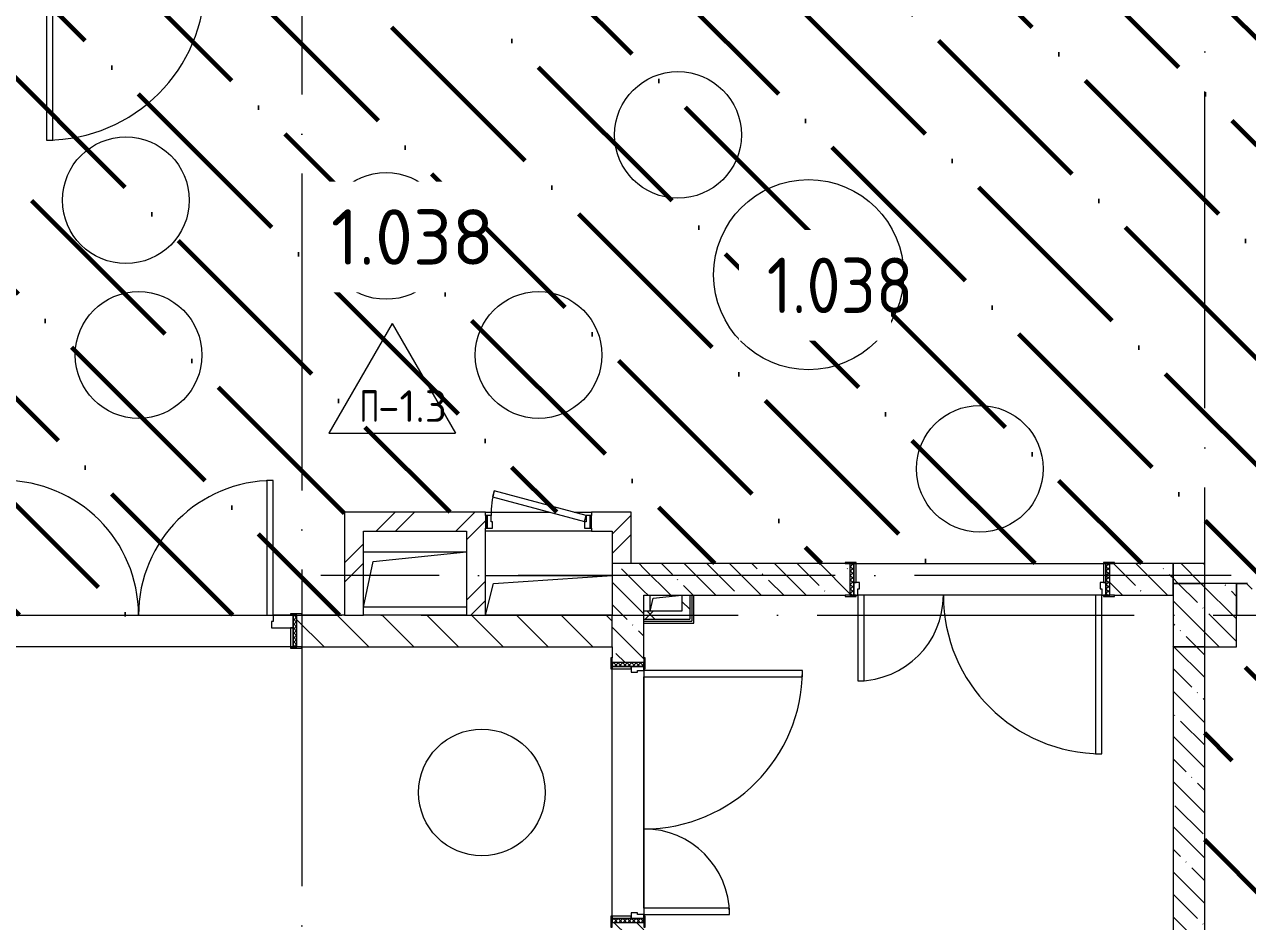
# Model space of a CAD drawing. Header units: millimetres. Extents: x -68946 to 288321, y -402657 to 324925.
# Drawn here: x 109738 to 117458, y 33840 to 39505 of the extents above; entities that cross this region are included whole.
import ezdxf

# ---------------------------------------------------------------- set-up
doc = ezdxf.new("R2010")
doc.units = ezdxf.units.MM
doc.linetypes.add('ADSK_Линия сетки', pattern=[2500, 2000, -250, 0, -250])
for name, color, linetype, lineweight in [('3.4) ПТ-2.15    4 вып', 200, 'Continuous', 60), ('A-AREA-____-IDEN', 250, 'Continuous', 9), ('A-DETL-GENF-OTLN', 250, 'Continuous', 5), ('A-DOOR-____-IDEN', 31, 'Continuous', 9), ('A-DOOR-____-MCUT', 250, 'Continuous', 5), ('A-DOOR-____-OTLN', 250, 'Continuous', 5), ('A-DOOR-FRAM-MCUT', 31, 'Continuous', 5), ('A-DOOR-FRAM-OTLN', 31, 'Continuous', 5), ('A-FLOR-____-IDEN', 11, 'Continuous', 9), ('A-FLOR-____-OTLN', 192, 'Continuous', 9), ('A-GLAZ-____-OTLN', 250, 'Continuous', 5), ('A-WALL-____-MCUT', 250, 'Continuous', 13), ('A-WALL-____-PATT', 250, 'Continuous', 13), ('A-WALL-FNSH-MCUT', 250, 'Continuous', 13), ('I-WALL-____-OTLN', 250, 'Continuous', 9), ('S-COLS-____-MCUT', 250, 'Continuous', 25), ('S-COLS-____-OTLN', 250, 'Continuous', 9), ('S-GRID-____-OTLN', 250, 'Continuous', 9)]:
    doc.layers.add(name, color=color, linetype=linetype, lineweight=lineweight)
doc.styles.add('ISOCPEUR_1', font='isocpeur.ttf', dxfattribs={"width": 0.9, "height": 250})
doc.styles.add('ISOCPEUR_2', font='isocpeur.ttf', dxfattribs={"height": 160})
doc.styles.add('ISOCPEUR_6', font='isocpeur.ttf', dxfattribs={"height": 3.5})
pattern_1 = [(135, (12287.91, -0.0006), (-141.42136, -141.42136), [])]
pattern_2 = [(135, (12287.91, -0.0006), (-142.5612, -142.5612), []), (135, (12430.48, -0.0006), (-142.5612, -142.5612), [252.016, -50.403, 3.353, -47.05])]
pattern_3 = [(135, (1481.41, 164.685), (-14.14214, -14.14214), []), (225, (1481.41, 164.685), (14.14214, -14.14214), [])]
pattern_4 = [(45, (-641.384, 164.685), (-14.1421, 14.1421), []), (135, (-641.384, 164.685), (-14.1421, -14.1421), [])]
pattern_5 = [(45, (12287.9, -0.0006), (-251.4472, 251.4472), []), (45, (12287.9, 381), (-251.4472, 251.4472), [])]
pattern_6 = [(45, (12287.91, -0.0006), (-141.42136, 141.42136), []), (135, (12287.91, -0.0006), (-141.42136, -141.42136), [])]

# ---------------------------------------------------------------- blocks, each defined once
blk = doc.blocks.new('Дверь_СКБ_1Ст_Внутренняя - Д-8л_1100x2100h_Комната инструктора-41874344-АР1_Маркировочный план 1 этажа С2и3')
at = {"layer": 'A-DOOR-____-OTLN'}
h = blk.add_hatch(dxfattribs=at)
h.set_pattern_fill('FP_14', color=256, style=0, pattern_type=2)
h.set_pattern_definition([(135, (1751.41, 164.685), (-14.14214, -14.14214), []), (225, (1751.41, 164.685), (14.14214, -14.14214), [])])
h.paths.add_polyline_path([(562.5, 100), (537.5, 100), (537.5, -100), (562.5, -100)])
at = {"layer": 'A-DOOR-FRAM-OTLN'}
h = blk.add_hatch(dxfattribs=at)
h.set_pattern_fill('FP_15', color=256, style=0, pattern_type=2)
h.set_pattern_definition([(45, (-371.384, 164.685), (-14.1421, 14.1421), []), (135, (-371.384, 164.685), (-14.1421, -14.1421), [])])
h.paths.add_polyline_path([(-512.5, 100), (-537.5, 100), (-537.5, -100), (-512.5, -100), (-512.5, -95.5)])
at = {"layer": 'A-DOOR-____-MCUT'}
for p, q in [((512.5, 1100), (472.5, 1100)), ((472.5, 1100), (472.5, 100)), ((512.5, 100), (512.5, 1100)), ((472.5, 100), (512.5, 100))]:
    blk.add_line(p, q, dxfattribs=at)
at = {"layer": 'A-DOOR-____-OTLN'}
blk.add_arc((512.5, 100), 1000, 90, 180, dxfattribs=at)
at = {"layer": 'A-DOOR-FRAM-MCUT'}
for p, q in [((-497.5, 108), (-567.5, 108)), ((-567.5, 108), (-567.5, 100)), ((-567.5, 100), (-497.5, 100)), ((-512.5, 100), (-537.5, 100)), ((-537.5, 100), (-537.5, -100)), ((-487.5, 100), (-512.5, 100)), ((-512.5, 100), (-512.5, 20)), ((-512.5, -100), (-512.5, 100)), ((-497.5, 100), (-512.5, 100)), ((-512.5, 100), (-512.5, 99)), ((-512.5, 99), (-497.5, 99)), ((-497.5, 100), (-497.5, 108)), ((-497.5, 99), (-497.5, 100)), ((-487.5, 60), (-487.5, 100)), ((512.5, 100), (512.5, 60)), ((537.5, 100), (512.5, 100)), ((592.5, 108), (522.5, 108)), ((522.5, 108), (522.5, 100)), ((537.5, 100), (522.5, 100)), ((522.5, 100), (522.5, 99)), ((522.5, 100), (592.5, 100)), ((522.5, 99), (537.5, 99)), ((537.5, 20), (537.5, 100)), ((562.5, 100), (537.5, 100)), ((537.5, 100), (537.5, -100)), ((537.5, 99), (537.5, 100)), ((562.5, -100), (562.5, 100)), ((592.5, 100), (592.5, 108)), ((-512.5, 20), (-477.5, 20)), ((-497.5, 20), (-512.5, 20)), ((-512.5, 20), (-512.5, -100)), ((-497.5, -100), (-497.5, 20)), ((-477.5, 60), (-487.5, 60)), ((-477.5, 20), (-477.5, 60)), ((512.5, 60), (502.5, 60)), ((502.5, 60), (502.5, 20)), ((502.5, 20), (537.5, 20)), ((537.5, 20), (522.5, 20)), ((522.5, 20), (522.5, -100)), ((537.5, -100), (537.5, 20)), ((-497.5, -100), (-567.5, -100)), ((-567.5, -100), (-567.5, -108)), ((-567.5, -108), (-497.5, -108)), ((-537.5, -100), (-512.5, -100)), ((-512.5, -100), (-497.5, -100)), ((-497.5, -108), (-497.5, -100)), ((522.5, -100), (537.5, -100)), ((592.5, -100), (522.5, -100)), ((522.5, -100), (522.5, -108)), ((522.5, -108), (592.5, -108)), ((537.5, -100), (562.5, -100)), ((592.5, -108), (592.5, -100))]:
    blk.add_line(p, q, dxfattribs=at)
blk = doc.blocks.new('Дверь_СКБ_2Ст_Внутренняя1 - Н_Д-1_2_1640x2100h_ЛК-42478933-АР1_Маркировочный план 1 этажа С2и3')
at = {"layer": 'A-DOOR-____-OTLN'}
h = blk.add_hatch(dxfattribs=at)
h.set_pattern_fill('FP_48', color=256, style=0, pattern_type=2)
h.set_pattern_definition(pattern_3)
h.paths.add_polyline_path([(832.5, 100), (807.5, 100), (807.5, -100), (832.5, -100)])
at = {"layer": 'A-DOOR-FRAM-OTLN'}
h = blk.add_hatch(dxfattribs=at)
h.set_pattern_fill('FP_49', color=256, style=0, pattern_type=2)
h.set_pattern_definition(pattern_4)
h.paths.add_polyline_path([(-782.5, 100), (-807.5, 100), (-807.5, -100), (-782.5, -100), (-782.5, -97)])
at = {"layer": 'A-DOOR-____-MCUT'}
for p, q in [((-757.5, 1100), (-757.5, 100)), ((-717.5, 1100), (-757.5, 1100)), ((-717.5, 100), (-717.5, 1100)), ((782.5, 640), (742.5, 640)), ((742.5, 640), (742.5, 100)), ((782.5, 100), (782.5, 640)), ((-757.5, 100), (-717.5, 100)), ((742.5, 100), (782.5, 100))]:
    blk.add_line(p, q, dxfattribs=at)
at = {"layer": 'A-DOOR-____-OTLN'}
for centre, radius, start, end in [((-757.5, 100), 1000, 0, 90), ((782.5, 100), 540, 90, 180)]:
    blk.add_arc(centre, radius, start, end, dxfattribs=at)
at = {"layer": 'A-DOOR-FRAM-MCUT'}
for p, q in [((-767.5, 108), (-837.5, 108)), ((-837.5, 108), (-837.5, 100)), ((-837.5, 100), (-767.5, 100)), ((-782.5, 100), (-807.5, 100)), ((-807.5, 100), (-807.5, -100)), ((-757.5, 100), (-782.5, 100)), ((-782.5, 100), (-782.5, 20)), ((-782.5, -100), (-782.5, 100)), ((-767.5, 100), (-782.5, 100)), ((-782.5, 100), (-782.5, 99)), ((-782.5, 99), (-767.5, 99)), ((-767.5, 100), (-767.5, 108)), ((-767.5, 99), (-767.5, 100)), ((-757.5, 60), (-757.5, 100)), ((782.5, 100), (782.5, 60)), ((807.5, 100), (782.5, 100)), ((862.5, 108), (792.5, 108)), ((792.5, 108), (792.5, 100)), ((807.5, 100), (792.5, 100)), ((792.5, 100), (792.5, 99)), ((792.5, 100), (862.5, 100)), ((792.5, 99), (807.5, 99)), ((807.5, 20), (807.5, 100)), ((832.5, 100), (807.5, 100)), ((807.5, 100), (807.5, -100)), ((807.5, 99), (807.5, 100)), ((832.5, -100), (832.5, 100)), ((862.5, 100), (862.5, 108)), ((-782.5, 20), (-747.5, 20)), ((-767.5, 20), (-782.5, 20)), ((-782.5, 20), (-782.5, -100)), ((-767.5, -100), (-767.5, 20)), ((-747.5, 60), (-757.5, 60)), ((-747.5, 20), (-747.5, 60)), ((782.5, 60), (772.5, 60)), ((772.5, 60), (772.5, 20)), ((772.5, 20), (807.5, 20)), ((807.5, 20), (792.5, 20)), ((792.5, 20), (792.5, -100)), ((807.5, -100), (807.5, 20)), ((-767.5, -100), (-837.5, -100)), ((-837.5, -100), (-837.5, -108)), ((-837.5, -108), (-767.5, -108)), ((-807.5, -100), (-782.5, -100)), ((-782.5, -100), (-767.5, -100)), ((-767.5, -108), (-767.5, -100)), ((792.5, -100), (807.5, -100)), ((862.5, -100), (792.5, -100)), ((792.5, -100), (792.5, -108)), ((792.5, -108), (862.5, -108)), ((807.5, -100), (832.5, -100)), ((862.5, -108), (862.5, -100))]:
    blk.add_line(p, q, dxfattribs=at)
blk = doc.blocks.new('Дверь_СКБ_2Ст_Внутренняя1 - Н_ВВ-4_1_2000x2600h_Фрамуга сверху-42037733-АР1_Маркировочный план 1 этажа С2и3')
at = {"layer": 'A-DOOR-____-OTLN'}
h = blk.add_hatch(dxfattribs=at)
h.set_pattern_fill('FP_17', color=256, style=0, pattern_type=2)
h.set_pattern_definition([(135, (1301.41, 164.685), (-14.1421, -14.1421), []), (225, (1301.41, 164.685), (14.1421, -14.1421), [])])
h.paths.add_polyline_path([(1012.5, -100), (1012.5, 100), (987.5, 100), (987.5, -100), (1012.5, -100)])
at = {"layer": 'A-DOOR-FRAM-OTLN'}
h = blk.add_hatch(dxfattribs=at)
h.set_pattern_fill('FP_18', color=256, style=0, pattern_type=2)
h.set_pattern_definition([(45, (-821.384, 164.685), (-14.1421, 14.1421), []), (135, (-821.384, 164.685), (-14.1421, -14.1421), [])])
h.paths.add_polyline_path([(-962.5, -100), (-962.5, 100), (-987.5, 100), (-987.5, -100)])
at = {"layer": 'A-DOOR-____-MCUT'}
for p, q in [((-837.5, 950), (-837.5, 100)), ((-797.5, 950), (-837.5, 950)), ((-797.5, 100), (-797.5, 950)), ((862.5, 950), (822.5, 950)), ((822.5, 950), (822.5, 100)), ((862.5, 100), (862.5, 950)), ((-837.5, 100), (-797.5, 100)), ((822.5, 100), (862.5, 100))]:
    blk.add_line(p, q, dxfattribs=at)
at = {"layer": 'A-DOOR-____-OTLN'}
for centre, start, end in [((-837.5, 100), 0, 90), ((862.5, 100), 90, 180)]:
    blk.add_arc(centre, 850, start, end, dxfattribs=at)
at = {"layer": 'A-DOOR-FRAM-MCUT'}
for p, q in [((-947.5, 108), (-1017.5, 108)), ((-1017.5, 108), (-1017.5, 100)), ((-1017.5, 100), (-947.5, 100)), ((-962.5, 100), (-987.5, 100)), ((-987.5, 100), (-987.5, -100)), ((-837.5, 100), (-962.5, 100)), ((-962.5, 100), (-962.5, 20)), ((-962.5, -100), (-962.5, 100)), ((-947.5, 100), (-962.5, 100)), ((-962.5, 100), (-962.5, 99)), ((-962.5, 99), (-947.5, 99)), ((-947.5, 100), (-947.5, 108)), ((-947.5, 99), (-947.5, 100)), ((-837.5, 60), (-837.5, 100)), ((862.5, 100), (862.5, 60)), ((987.5, 100), (862.5, 100)), ((1042.5, 108), (972.5, 108)), ((972.5, 108), (972.5, 100)), ((987.5, 100), (972.5, 100)), ((972.5, 100), (972.5, 99)), ((972.5, 100), (1042.5, 100)), ((972.5, 99), (987.5, 99)), ((987.5, 20), (987.5, 100)), ((1012.5, 100), (987.5, 100)), ((987.5, 100), (987.5, -100)), ((987.5, 99), (987.5, 100)), ((1012.5, -100), (1012.5, 100)), ((1042.5, 100), (1042.5, 108)), ((-962.5, 20), (-827.5, 20)), ((-947.5, 20), (-962.5, 20)), ((-962.5, 20), (-962.5, -100)), ((-947.5, -100), (-947.5, 20)), ((-827.5, 60), (-837.5, 60)), ((-827.5, 20), (-827.5, 60)), ((862.5, 60), (852.5, 60)), ((852.5, 60), (852.5, 20)), ((852.5, 20), (987.5, 20)), ((987.5, 20), (972.5, 20)), ((972.5, 20), (972.5, -100)), ((987.5, -100), (987.5, 20)), ((-947.5, -100), (-1017.5, -100)), ((-1017.5, -100), (-1017.5, -108)), ((-1017.5, -108), (-947.5, -108)), ((-987.5, -100), (-962.5, -100)), ((-962.5, -100), (-947.5, -100)), ((-947.5, -108), (-947.5, -100)), ((972.5, -100), (987.5, -100)), ((1042.5, -100), (972.5, -100)), ((972.5, -100), (972.5, -108)), ((972.5, -108), (1042.5, -108)), ((987.5, -100), (1012.5, -100)), ((1042.5, -108), (1042.5, -100))]:
    blk.add_line(p, q, dxfattribs=at)
blk = doc.blocks.new('_Wn_-As_OpeningMEP_floor__Rectangular - _Wn_-As_OpeningMEP_floor__Rectangular-32476413-АР1_Маркировочный план 1 этажа С2и3')
at = {"layer": 'A-DETL-GENF-OTLN', "lineweight": 5}
for p, q in [((-350, 125), (400, 175)), ((-400, -75), (-350, 125))]:
    blk.add_line(p, q, dxfattribs=at)
blk = doc.blocks.new('_Wn_-As_OpeningMEP_floor__Rectangular - _Wn_-As_OpeningMEP_floor__Rectangular-32790520-АР1_Маркировочный план 1 этажа С2и3')
at = {"layer": 'A-DETL-GENF-OTLN', "lineweight": 5}
for p, q in [((-325, -125), (-264.5, 164.5)), ((-264.5, 164.5), (325, 225))]:
    blk.add_line(p, q, dxfattribs=at)
blk = doc.blocks.new('_Wn_-As_OpeningMEP_floor__Rectangular - _Wn_-As_OpeningMEP_floor__Rectangular-34852155-АР1_Маркировочный план 1 этажа С2и3')
at = {"layer": 'A-DETL-GENF-OTLN', "lineweight": 5}
for p, q in [((-100, 0), (-82.3, 82.3)), ((-82.3, 82.3), (100, 100))]:
    blk.add_line(p, q, dxfattribs=at)
blk = doc.blocks.new('Дверь_СКБ_2Ст_Внутренняя1 - Н_Д-1_1п_1640x2100h_ЛК-V93-АР1_Маркировочный план 1 этажа С2и3')
at = {"layer": 'A-DOOR-____-OTLN'}
h = blk.add_hatch(dxfattribs=at)
h.set_pattern_fill('FP_48', color=256, style=0, pattern_type=2)
h.set_pattern_definition(pattern_3)
h.paths.add_polyline_path([(807.5, 100), (807.5, -100), (832.5, -100), (832.5, 100)])
at = {"layer": 'A-DOOR-FRAM-OTLN'}
h = blk.add_hatch(dxfattribs=at)
h.set_pattern_fill('FP_49', color=256, style=0, pattern_type=2)
h.set_pattern_definition(pattern_4)
h.paths.add_polyline_path([(-807.5, 100), (-807.5, -100), (-782.5, -100), (-782.5, 100)])
at = {"layer": 'A-DOOR-____-MCUT'}
for p, q in [((-757.5, 1100), (-757.5, 100)), ((-717.5, 1100), (-757.5, 1100)), ((-717.5, 100), (-717.5, 1100)), ((782.5, 640), (742.5, 640)), ((742.5, 640), (742.5, 100)), ((782.5, 100), (782.5, 640)), ((-757.5, 100), (-717.5, 100)), ((742.5, 100), (782.5, 100))]:
    blk.add_line(p, q, dxfattribs=at)
at = {"layer": 'A-DOOR-____-OTLN'}
for centre, radius, start, end in [((-757.5, 100), 1000, 0, 90), ((782.5, 100), 540, 90, 180)]:
    blk.add_arc(centre, radius, start, end, dxfattribs=at)
at = {"layer": 'A-DOOR-FRAM-MCUT'}
for p, q in [((-767.5, 108), (-837.5, 108)), ((-837.5, 108), (-837.5, 100)), ((-837.5, 100), (-767.5, 100)), ((-782.5, 100), (-807.5, 100)), ((-807.5, 100), (-807.5, -100)), ((-757.5, 100), (-782.5, 100)), ((-782.5, 100), (-782.5, 20)), ((-782.5, -100), (-782.5, 100)), ((-767.5, 100), (-782.5, 100)), ((-782.5, 100), (-782.5, 99)), ((-782.5, 99), (-767.5, 99)), ((-767.5, 100), (-767.5, 108)), ((-767.5, 99), (-767.5, 100)), ((-757.5, 60), (-757.5, 100)), ((782.5, 100), (782.5, 60)), ((807.5, 100), (782.5, 100)), ((862.5, 108), (792.5, 108)), ((792.5, 108), (792.5, 100)), ((807.5, 100), (792.5, 100)), ((792.5, 100), (792.5, 99)), ((792.5, 100), (862.5, 100)), ((792.5, 99), (807.5, 99)), ((807.5, 20), (807.5, 100)), ((832.5, 100), (807.5, 100)), ((807.5, 100), (807.5, -100)), ((807.5, 99), (807.5, 100)), ((832.5, -100), (832.5, 100)), ((862.5, 100), (862.5, 108)), ((-782.5, 20), (-747.5, 20)), ((-767.5, 20), (-782.5, 20)), ((-782.5, 20), (-782.5, -100)), ((-767.5, -100), (-767.5, 20)), ((-747.5, 60), (-757.5, 60)), ((-747.5, 20), (-747.5, 60)), ((782.5, 60), (772.5, 60)), ((772.5, 60), (772.5, 20)), ((772.5, 20), (807.5, 20)), ((807.5, 20), (792.5, 20)), ((792.5, 20), (792.5, -100)), ((807.5, -100), (807.5, 20)), ((-767.5, -100), (-837.5, -100)), ((-837.5, -100), (-837.5, -108)), ((-837.5, -108), (-767.5, -108)), ((-807.5, -100), (-782.5, -100)), ((-782.5, -100), (-767.5, -100)), ((-767.5, -108), (-767.5, -100)), ((792.5, -100), (807.5, -100)), ((862.5, -100), (792.5, -100)), ((792.5, -100), (792.5, -108)), ((792.5, -108), (862.5, -108)), ((807.5, -100), (832.5, -100)), ((862.5, -108), (862.5, -100))]:
    blk.add_line(p, q, dxfattribs=at)
blk = doc.blocks.new('Дверь_СКБ_1Ст_Внутренняя1 - Н_Д-7л_670x1875h_Технический шкаф ЭОМ и СС-42409413-АР1_Маркировочный план 1 этажа С2и3')
at = {"layer": 'A-DOOR-____-OTLN'}
h = blk.add_hatch(dxfattribs=at)
h.set_pattern_fill('FP_22', color=256, style=0, pattern_type=2)
h.set_pattern_definition([(135, (1951.41, 124.685), (-14.14214, -14.14214), []), (225, (1951.41, 124.685), (14.14214, -14.14214), [])])
h.paths.add_polyline_path([(347.5, -40), (347.5, 40), (337.5, 40), (337.5, -40)])
at = {"layer": 'A-DOOR-FRAM-OTLN'}
h = blk.add_hatch(dxfattribs=at)
h.set_pattern_fill('FP_23', color=256, style=0, pattern_type=2)
h.set_pattern_definition([(45, (-171.384, 124.685), (-14.1421, 14.1421), []), (135, (-171.384, 124.685), (-14.1421, -14.1421), [])])
h.paths.add_polyline_path([(-312.5, -40), (-312.5, 40), (-322.5, 40), (-322.5, -40)])
at = {"layer": 'A-DOOR-____-MCUT'}
for p, q in [((-267.1, 195.3), (-277.4, 156.7)), ((-277.4, 156.7), (302.1, 1.4)), ((312.5, 40), (-267.1, 195.3)), ((302.1, 1.4), (312.5, 40))]:
    blk.add_line(p, q, dxfattribs=at)
at = {"layer": 'A-DOOR-____-OTLN'}
blk.add_arc((312.5, 40), 600, 165, 180, dxfattribs=at)
at = {"layer": 'A-DOOR-FRAM-MCUT'}
for p, q in [((-312.5, 40), (-322.5, 40)), ((-322.5, 40), (-322.5, -40)), ((-287.5, 40), (-312.5, 40)), ((-312.5, 40), (-312.5, -40)), ((-312.5, -40), (-312.5, 40)), ((-287.5, 0), (-287.5, 40)), ((-277.5, 0), (-287.5, 0)), ((-277.5, -40), (-277.5, 0)), ((312.5, 0), (302.5, 0)), ((302.5, 0), (302.5, -40)), ((312.5, 40), (312.5, 0)), ((337.5, 40), (312.5, 40)), ((337.5, -40), (337.5, 40)), ((347.5, 40), (337.5, 40)), ((337.5, 40), (337.5, -40)), ((347.5, -40), (347.5, 40)), ((-322.5, -40), (-312.5, -40)), ((-312.5, -40), (-277.5, -40)), ((302.5, -40), (337.5, -40)), ((337.5, -40), (347.5, -40))]:
    blk.add_line(p, q, dxfattribs=at)
blk = doc.blocks.new('AAR_СКБ_Марка_Помещения_мал - Номер-28977439-АР1_Маркировочный план 1 этажа С2и3')
at = {"layer": 'A-AREA-____-IDEN'}
blk.add_circle((-0.028, 0), 3, dxfattribs=at)
blk = doc.blocks.new('ADSK_Марка_Дверь - Типоразмер_ADSK_Марка-30565456-АР1_Маркировочный план 1 этажа С2и3')
at = {"layer": 'A-DOOR-____-IDEN'}
blk.add_circle((0, 0), 4, dxfattribs=at)
blk = doc.blocks.new('AAR_СКБ_Марка_Помещения - Номер-17325395-АР1_Маркировочный план 1 этажа С2и3')
at = {"layer": 'A-AREA-____-IDEN'}
blk.add_circle((0, 1.502), 4, dxfattribs=at)
blk = doc.blocks.new('AAR_СКБ_Марка_Перекрытия - Марка пола-17325028-АР1_Маркировочный план 1 этажа С2и3')
at = {"layer": 'A-FLOR-____-IDEN'}
for p, q in [((0, 6.932), (-4.002, 0)), ((0, 6.932), (4.002, 0)), ((-4.002, 0), (4.002, 0))]:
    blk.add_line(p, q, dxfattribs=at)

msp = doc.modelspace()

# ---------------------------------------------------------------- hatches: boundary and pattern name
at = {"layer": '3.4) ПТ-2.15    4 вып'}
h = msp.add_hatch(dxfattribs=at)
h.set_pattern_fill('ANSI36', color=256, scale=150, angle=90)
h.paths.add_polyline_path([(121157.9147, 39775.023), (99987.9138, 39775.023), (99987.9138, 36424.9994), (109188.0332, 36424.9994), (109188.0332, 36424.9403), (109187.8919, 36424.9403), (109187.8919, 35775), (111757.9138, 35775), (111757.9138, 36424.9403), (113567.9138, 36424.9403), (113567.9138, 36099.9994), (117187.9144, 36099.9994), (117187.9144, 35974.9403), (120812.9147, 35974.9403), (120812.9147, 36159.9403), (121157.9147, 36159.9403), (121157.9147, 36424.9403)])
h = msp.add_hatch(dxfattribs=at)
h.set_pattern_fill('ANSI36', color=256, scale=150, angle=90)
h.paths.add_polyline_path([(119342.9138, 35574.9994), (117187.9144, 35574.9994), (117187.9144, 26225), (119342.9138, 26225)])
at = {"layer": 'A-WALL-____-PATT', "lineweight": 15, "true_color": 0x000000}
h = msp.add_hatch(dxfattribs=at)
h.set_pattern_fill('FP_4', color=18, style=0, pattern_type=2)
h.set_pattern_definition(pattern_5)
h.paths.add_polyline_path([(112647.9138, 36304.9403), (112647.9138, 36424.9403), (111757.9138, 36424.9403), (111757.9138, 36304.9403), (112606.8083, 36304.9403)])
h.paths.add_polyline_path([(113447.9138, 36304.9403), (113447.9138, 36424.9403), (113317.9138, 36424.9403), (113317.9138, 36304.9403), (113423.1084, 36304.9403)])
h = msp.add_hatch(dxfattribs=at)
h.set_pattern_fill('FP_4', color=18, style=0, pattern_type=2)
h.set_pattern_definition(pattern_5)
h.paths.add_polyline_path([(113474.9702, 36099.9994), (113567.9138, 36099.9994), (113567.9138, 36424.9403), (113447.9138, 36424.9403), (113447.9138, 36099.9994)])
h = msp.add_hatch(dxfattribs=at)
h.set_pattern_fill('FP_4', color=18, style=0, pattern_type=2)
h.set_pattern_definition(pattern_5)
h.paths.add_polyline_path([(111757.9138, 35775), (111877.9138, 35775), (111877.9138, 36304.9403), (111757.9138, 36304.9403), (111757.9138, 35823.2882)])
h = msp.add_hatch(dxfattribs=at)
h.set_pattern_fill('FP_4', color=18, style=0, pattern_type=2)
h.set_pattern_definition(pattern_5)
h.paths.add_polyline_path([(112527.9138, 35775), (112647.9138, 35775), (112647.9138, 36304.9403), (112527.9138, 36304.9403), (112527.9138, 35782.7922)])
h = msp.add_hatch(dxfattribs=at)
h.set_pattern_fill('FP_1', color=18, style=0, pattern_type=2)
h.set_pattern_definition(pattern_2)
h.paths.add_polyline_path([(113647.9138, 26225), (113647.9138, 33835), (113447.9138, 33835), (113447.9138, 26225.0597), (113647.8919, 26225.0455)])
h.paths.add_polyline_path([(113647.9138, 35475), (113647.9138, 36099.9994), (113447.9138, 36099.9994), (113447.9138, 35475)])
h = msp.add_hatch(dxfattribs=at)
h.set_pattern_fill('FP_1', color=18, style=0, pattern_type=2)
h.set_pattern_definition(pattern_2)
h.paths.add_polyline_path([(113888.0758, 35899.9994), (114947.9144, 35899.9994), (114947.9144, 36099.9994), (113647.9138, 36099.9994), (113647.9138, 35899.9994), (113782.5314, 35899.9994)])
h.paths.add_polyline_path([(116987.8919, 35899.9994), (116987.8919, 36099.9994), (116587.9144, 36099.9994), (116587.9144, 35899.9994), (116707.6748, 35899.9994)])
h = msp.add_hatch(dxfattribs=at)
h.set_pattern_fill('FP_1', color=18, style=0, pattern_type=2)
h.set_pattern_definition(pattern_2)
h.paths.add_polyline_path([(117012.8925, 26425), (117187.9144, 26425), (117187.9144, 28124.9994), (116987.9144, 28124.9994), (116987.9144, 26425), (117009.8929, 26425)])
h.paths.add_polyline_path([(116987.9144, 28524.9994), (117187.9144, 28524.9994), (117187.9144, 32324.9994), (116987.9144, 32324.9994), (116987.9144, 29309.4397)])
h.paths.add_polyline_path([(116987.9144, 32724.9994), (117187.9144, 32724.9994), (117187.9144, 35574.9994), (116987.9165, 35574.9702), (116987.9144, 32862.996)])
h.paths.add_polyline_path([(116987.9144, 35974.9994), (117187.9144, 35974.9994), (117187.9144, 36099.9994), (116987.9144, 36099.9994)])
h = msp.add_hatch(dxfattribs=at)
h.set_pattern_fill('FP_83', color=18, style=0, pattern_type=2)
h.set_pattern_definition(pattern_6)
h.paths.add_polyline_path([(113938.0758, 35749.3207), (113938.0758, 35899.9994), (113888.0758, 35899.9994), (113888.0758, 35749.3207), (113916.3716, 35749.3207)])
h = msp.add_hatch(dxfattribs=at)
h.set_pattern_fill('FP_2', color=18, style=0, pattern_type=2)
h.set_pattern_definition(pattern_1)
h.paths.add_polyline_path([(118892.9138, 35774.9403), (119567.9597, 35775), (119567.9597, 35974.9403), (118737.9138, 35974.9403), (118737.9138, 35774.9403), (118772.9138, 35774.9403)])
h.paths.add_polyline_path([(117387.9144, 35774.9403), (117487.9138, 35774.9403), (117487.9138, 35974.9403), (117387.8919, 35974.9403), (117387.8919, 35774.9403)])
h.paths.add_polyline_path([(126137.8919, 35774.9403), (126137.8919, 35974.9403), (126087.8919, 35974.9403), (126087.8919, 35774.9403), (126119.4701, 35774.9403)])
h.paths.add_polyline_path([(125444.5413, 35774.9403), (125687.8919, 35774.9403), (125687.8919, 35974.9403), (121657.9147, 35974.9403), (121657.9147, 35774.9403), (125212.8919, 35774.9403)])
h.paths.add_polyline_path([(120857.3518, 35774.9403), (121357.9147, 35775), (121357.4301, 35974.9403), (120667.9597, 35974.9403), (120668.2887, 35774.9403), (120808.5414, 35774.9403)])
h = msp.add_hatch(dxfattribs=at)
h.set_pattern_fill('FP_2', color=18, style=0, pattern_type=2)
h.set_pattern_definition(pattern_1)
h.paths.add_polyline_path([(112185.9827, 35575), (113447.9138, 35575), (113447.9138, 35775), (111458.0332, 35775), (111458.0332, 35575), (111813.3769, 35575)])
h.paths.add_polyline_path([(109428.0332, 35575), (109458.0318, 35575), (109458.0332, 35775), (109187.8919, 35775), (109187.8919, 35575), (109287.4661, 35575)])
h.paths.add_polyline_path([(105040.0788, 35575), (108787.8919, 35575), (108787.8919, 35775), (105037.8919, 35774.8832), (105037.9138, 35575)])
h.paths.add_polyline_path([(101671.1643, 35575), (104637.8919, 35575), (104637.8919, 35775), (101137.8919, 35775), (101137.8919, 35575)])
h.paths.add_polyline_path([(98937.2533, 35575), (100737.8919, 35575), (100737.8919, 35775), (97687.8919, 35775), (97687.8919, 35575), (98549.0724, 35575)])
h.paths.add_polyline_path([(95657.8919, 35575), (95687.8919, 35575), (95687.8919, 35775), (95437.8919, 35775), (95437.8919, 35575)])
h = msp.add_hatch(dxfattribs=at)
h.set_pattern_fill('FP_83', color=18, style=0, pattern_type=2)
h.set_pattern_definition(pattern_6)
h.paths.add_polyline_path([(113719.8227, 35749.3207), (113888.0758, 35749.3207), (113888.0758, 35799.3207), (113647.9138, 35799.3207), (113647.9138, 35749.3207)])
at = {"layer": 'S-COLS-____-OTLN', "lineweight": 5, "true_color": 0x000000}
h = msp.add_hatch(dxfattribs=at)
h.set_pattern_fill('FP_1', color=18, style=0, pattern_type=2)
h.set_pattern_definition(pattern_2)
h.paths.add_polyline_path([(117387.8919, 35574.9994), (117387.8919, 35974.9994), (116987.8919, 35974.9994), (116987.9144, 35574.9994), (117187.9144, 35574.9994)])

# ---------------------------------------------------------------- linework, layer by layer
at = {"layer": 'A-FLOR-____-OTLN', "color": 18, "lineweight": 5, "true_color": 0x000000}
for p, q in [((111877.9138, 36175), (112527.9138, 36175)), ((112647.9138, 36025), (113447.9138, 36025)), ((113688.0758, 35799.9994), (113688.0758, 35899.9994)), ((116497.9144, 35899.9994), (115037.9144, 35899.9994)), ((117387.8919, 35974.9994), (117457.9138, 35974.9994)), ((112527.9138, 35825), (111877.9138, 35825)), ((109648.0332, 35775), (111268.0332, 35775)), ((113888.0758, 35799.9994), (113688.0758, 35799.9994)), ((113647.9138, 35385), (113647.9138, 33925)), ((113647.9138, 33925), (113647.9138, 35385))]:
    msp.add_line(p, q, dxfattribs=at)
at = {"layer": 'A-WALL-____-MCUT', "color": 18, "lineweight": 15, "true_color": 0x000000}
for p, q in [((112647.9138, 36424.9403), (111757.9138, 36424.9403)), ((111757.9138, 36424.9403), (111757.9138, 35775)), ((112647.9138, 36404.9403), (112647.9138, 36424.9403)), ((113567.9138, 36424.9403), (113317.9138, 36424.9403)), ((113317.9138, 36424.9403), (113317.9138, 36404.9403)), ((113567.9138, 36099.9994), (113567.9138, 36424.9403)), ((111877.9138, 36304.9403), (112527.9138, 36304.9403)), ((111877.9138, 35775), (111877.9138, 36304.9403)), ((112527.9138, 36304.9403), (112527.9138, 35775)), ((112647.9138, 35775), (112647.9138, 36324.9403)), ((113317.9138, 36324.9403), (113317.9138, 36304.9403)), ((113317.9138, 36304.9403), (113447.9138, 36304.9403)), ((113447.9138, 36304.9403), (113447.9138, 36099.9994)), ((113447.9138, 36099.9994), (113447.9138, 35775)), ((113567.9138, 36099.9994), (113447.9138, 36099.9994)), ((114917.9144, 36099.9994), (113567.9138, 36099.9994)), ((116987.9138, 36099.9994), (116617.9144, 36099.9994)), ((116987.9138, 35899.9994), (116987.9138, 36099.9994)), ((116987.9144, 36099.9994), (116987.9144, 35974.9994)), ((117187.9144, 36099.9994), (116987.9144, 36099.9994)), ((117187.9144, 35974.9994), (117187.9144, 36099.9994)), ((113647.9138, 35505), (113647.9138, 35899.9994)), ((113647.9138, 35899.9994), (114917.9144, 35899.9994)), ((113888.0758, 35899.9994), (113888.0758, 35799.3207)), ((113938.0758, 35899.9994), (113938.0758, 35749.3207)), ((113950.5758, 35899.9994), (113950.5758, 35736.8207)), ((116617.9144, 35899.9994), (116987.9138, 35899.9994)), ((116987.9144, 35974.9994), (117187.9144, 35974.9994)), ((117457.9138, 35974.9403), (117387.8919, 35974.9403)), ((117387.8919, 35974.9403), (117387.8919, 35774.9403)), ((111757.9138, 35775), (111488.0332, 35775)), ((111757.9138, 35775), (111877.9138, 35775)), ((112527.9138, 35775), (111877.9138, 35775)), ((112527.9138, 35775), (112647.9138, 35775)), ((113447.9138, 35775), (112647.9138, 35775)), ((113447.9138, 35575), (113447.9138, 35775)), ((113888.0758, 35799.3207), (113647.9138, 35799.3207)), ((113647.9138, 35749.3207), (113938.0758, 35749.3207)), ((117387.8919, 35774.9403), (117457.9138, 35774.9403)), ((113647.9138, 35736.8207), (113950.5758, 35736.8207)), ((111488.0332, 35575), (113447.9138, 35575)), ((113447.9138, 35575), (113447.9138, 35505)), ((116987.9144, 35574.9994), (116987.9144, 32724.9994)), ((117187.9144, 35574.9994), (116987.9144, 35574.9994)), ((117187.9144, 32724.9994), (117187.9144, 35574.9994))]:
    msp.add_line(p, q, dxfattribs=at)
at = {"layer": 'A-WALL-FNSH-MCUT', "lineweight": 15}
for p, q in [((113963.0758, 35724.3207), (113963.0758, 35899.9994)), ((113647.9138, 35724.3207), (113963.0758, 35724.3207))]:
    msp.add_line(p, q, dxfattribs=at)
at = {"layer": 'I-WALL-____-OTLN', "color": 18, "lineweight": 15, "true_color": 0x000000}
for p, q in [((112647.9138, 36424.9403), (113053.7247, 36424.9403)), ((113208.2728, 36424.9403), (113317.9138, 36424.9403)), ((113317.9138, 36304.9403), (112647.9138, 36304.9403)), ((114987.9144, 36099.9994), (116547.9144, 36099.9994)), ((109648.0332, 35775), (111268.0332, 35775)), ((111418.0332, 35575), (109498.0332, 35575)), ((113447.9138, 33875), (113447.9138, 35435)), ((113647.9138, 35385), (113647.9138, 33925))]:
    msp.add_line(p, q, dxfattribs=at)
at = {"layer": 'S-COLS-____-MCUT', "color": 18, "lineweight": 5, "true_color": 0x000000}
for p, q in [((116987.8919, 35974.9994), (116987.8919, 35574.9994)), ((117387.8919, 35974.9994), (117187.9144, 35974.9994)), ((117387.8919, 35574.9994), (117387.8919, 35774.9403)), ((117187.9144, 35574.9994), (117387.8919, 35574.9994))]:
    msp.add_line(p, q, dxfattribs=at)
at = {"layer": 'S-COLS-____-OTLN', "color": 18, "lineweight": 5, "true_color": 0x000000}
for p, q in [((117187.9144, 35974.9994), (116987.8919, 35974.9994)), ((117387.8919, 35774.9403), (117387.8919, 35974.9994)), ((116987.8919, 35574.9994), (117187.9144, 35574.9994))]:
    msp.add_line(p, q, dxfattribs=at)
at = {"layer": 'S-GRID-____-OTLN', "color": 18, "linetype": 'ADSK_Линия сетки', "true_color": 0x000000}
for p, q in [((111487.9138, 61063.6538), (111487.9138, -2919.5356)), ((117187.9138, -2919.5356), (117187.9138, 61063.6538)), ((167356.8279, 36025), (111607.9138, 36025)), ((77240.3519, 35775), (168626.8279, 35775))]:
    msp.add_line(p, q, dxfattribs=at)

# ---------------------------------------------------------------- block references
at = {"layer": 'A-AREA-____-IDEN', "color": 18, "true_color": 0x000000, "zscale": 99.99999999999993}
for name, p, xscale, yscale in [('AAR_СКБ_Марка_Помещения - Номер-17325395-АР1_Маркировочный план 1 этажа С2и3', (112020.1287, 38018.999), 99.99999999999993, 99.99999999999993), ('AAR_СКБ_Марка_Помещения_мал - Номер-28977439-АР1_Маркировочный план 1 этажа С2и3', (114692.9451, 37924.8368), 200, 200)]:
    msp.add_blockref(name, p, dxfattribs=dict(at, xscale=xscale, yscale=yscale))
at = {"layer": 'A-DOOR-____-IDEN', "color": 18, "true_color": 0x000000, "xscale": 99.99999999999993, "yscale": 99.99999999999993, "zscale": 99.99999999999993}
for p in [(113862.9005, 38807.6086), (110377.9138, 38394.8392), (110458.0332, 37417.6241), (112982.9138, 37417.6241), (115767.9144, 36699.0594), (112625.1547, 34655)]:
    msp.add_blockref('ADSK_Марка_Дверь - Типоразмер_ADSK_Марка-30565456-АР1_Маркировочный план 1 этажа С2и3', p, dxfattribs=at)
at = {"layer": 'A-DOOR-____-OTLN', "color": 18, "true_color": 0x000000}
for name, p, rotation in [('Дверь_СКБ_1Ст_Внутренняя - Д-8л_1100x2100h_Комната инструктора-41874344-АР1_Маркировочный план 1 этажа С2и3', (110390.4138, 39875.023), 180), ('Дверь_СКБ_2Ст_Внутренняя1 - Н_Д-1_1п_1640x2100h_ЛК-V93-АР1_Маркировочный план 1 этажа С2и3', (115780.4144, 35999.9994), 180), ('Дверь_СКБ_2Ст_Внутренняя1 - Н_Д-1_2_1640x2100h_ЛК-42478933-АР1_Маркировочный план 1 этажа С2и3', (113547.9138, 34667.5), 269.9999999999999)]:
    msp.add_blockref(name, p, dxfattribs=dict(at, rotation=rotation))
for name, p in [('Дверь_СКБ_2Ст_Внутренняя1 - Н_ВВ-4_1_2000x2600h_Фрамуга сверху-42037733-АР1_Маркировочный план 1 этажа С2и3', (110445.5332, 35675)), ('Дверь_СКБ_1Ст_Внутренняя1 - Н_Д-7л_670x1875h_Технический шкаф ЭОМ и СС-42409413-АР1_Маркировочный план 1 этажа С2и3', (112970.4138, 36364.9403))]:
    msp.add_blockref(name, p, dxfattribs=at)
at = {"layer": 'A-FLOR-____-IDEN', "color": 18, "true_color": 0x000000, "xscale": 99.99999999999993, "yscale": 99.99999999999993, "zscale": 99.99999999999993}
msp.add_blockref('AAR_СКБ_Марка_Перекрытия - Марка пола-17325028-АР1_Маркировочный план 1 этажа С2и3', (112058.6836, 36923.5499), dxfattribs=at)
at = {"layer": 'A-GLAZ-____-OTLN', "color": 18, "true_color": 0x000000}
for name, p in [('_Wn_-As_OpeningMEP_floor__Rectangular - _Wn_-As_OpeningMEP_floor__Rectangular-32790520-АР1_Маркировочный план 1 этажа С2и3', (112202.9138, 35950)), ('_Wn_-As_OpeningMEP_floor__Rectangular - _Wn_-As_OpeningMEP_floor__Rectangular-32476413-АР1_Маркировочный план 1 этажа С2и3', (113047.9138, 35850)), ('_Wn_-As_OpeningMEP_floor__Rectangular - _Wn_-As_OpeningMEP_floor__Rectangular-34852155-АР1_Маркировочный план 1 этажа С2и3', (113788.0758, 35799.9994))]:
    msp.add_blockref(name, p, dxfattribs=at)

# ---------------------------------------------------------------- texts
at = {"layer": 'A-FLOR-____-IDEN', "color": 18, "true_color": 0x000000, "char_height": 200, "attachment_point": 1, "style": 'ISOCPEUR_2'}
for s, insert, width in [('\\fISOCPEUR|b0|i0|c204|p34|;\\W.7;П', (111853.4487, 37194.9357), 140.295312), ('-1.3', (111969.2039, 37194.9357), 381.60325)]:
    msp.add_mtext(s, dxfattribs=dict(at, insert=insert, width=width))

# ---------------------------------------------------------------- next in the draw order: texts
at = {"layer": 'A-AREA-____-IDEN', "color": 18, "true_color": 0x000000, "char_height": 350, "attachment_point": 1, "bg_fill": 3, "box_fill_scale": 1.5, "bg_fill_color": 256, "bg_fill_transparency": 0}
for insert, width, style in [((111672.3046, 38337.7295), 800.885812, 'ISOCPEUR_6'), ((114423.4447, 38032.3223), 609.2825, 'ISOCPEUR_1')]:
    msp.add_mtext('1.038', dxfattribs=dict(at, insert=insert, width=width, style=style))

doc.saveas('drawing.dxf')
